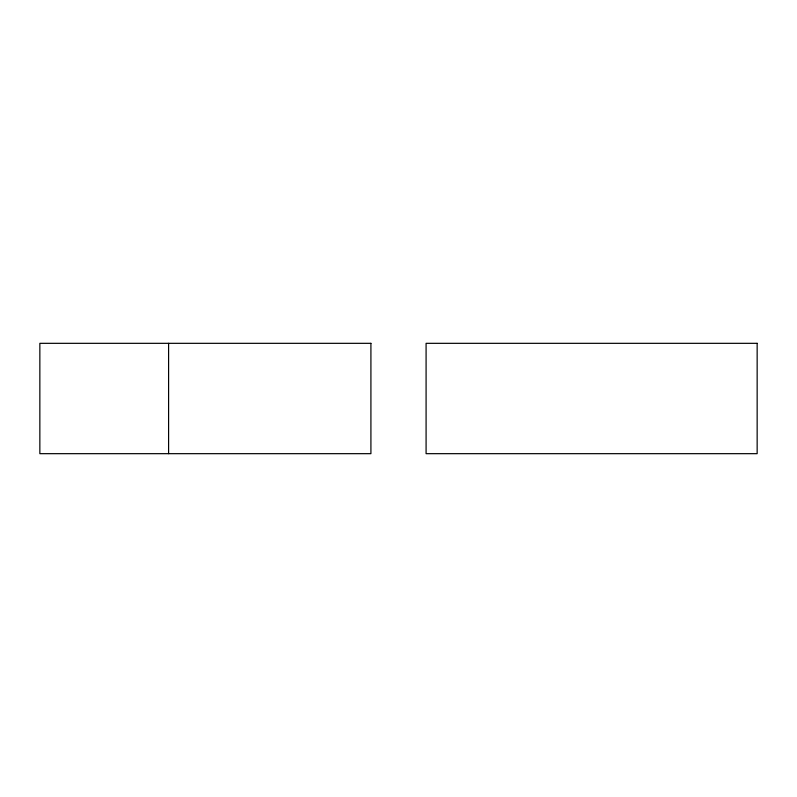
<?xml version="1.0" encoding="UTF-8"?>
<svg xmlns="http://www.w3.org/2000/svg" width="797" height="797" viewBox="0 0 797 797"><rect width="100%" height="100%" fill="white"/><g stroke="black" fill="none" stroke-linecap="round" stroke-linejoin="round"><path stroke-width="1.2" d="M168.595 343.328L168.595 453.672M370.914 343.328L39.85 343.328L39.85 453.672L370.914 453.672L370.914 343.328M757.15 343.328L426.086 343.328L426.086 453.672L757.15 453.672L757.15 343.328"/></g></svg>
